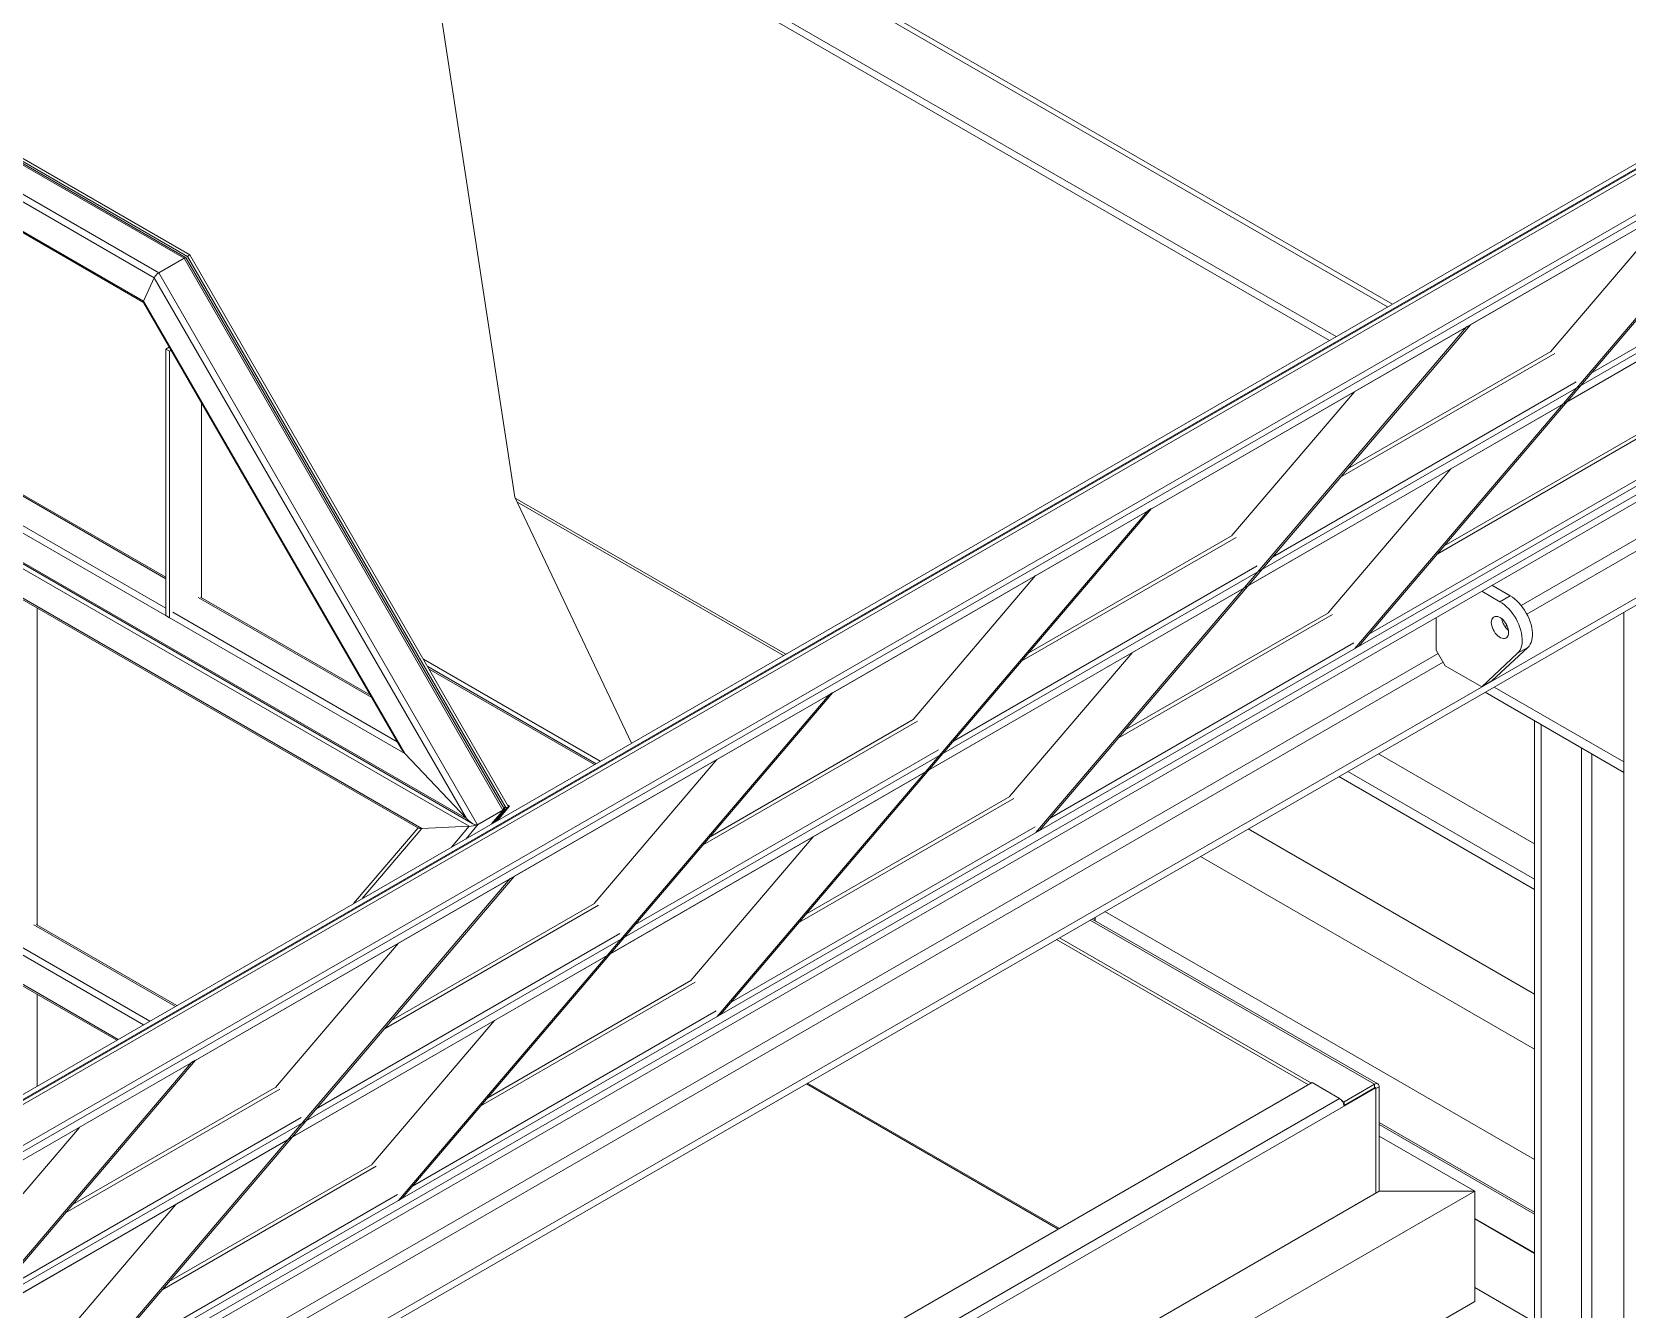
# Model space of a CAD drawing. Header units: millimetres. Extents: x 26816 to 90584, y 11074 to 56542.
# Drawn here: x 73507 to 75277, y 26847 to 28264 of the extents above; entities that cross this region are included whole.
import ezdxf

# ---------------------------------------------------------------- set-up
doc = ezdxf.new("R2010")
doc.units = ezdxf.units.MM
doc.layers.add('MAU_XANH', color=5, linetype='Continuous')

msp = doc.modelspace()

# ---------------------------------------------------------------- linework, layer by layer
at = {"layer": 'MAU_XANH', "linetype": 'Continuous', "lineweight": 0}
for p, q in [((78402.3, 29916.7), (69648.3, 24863.1)), ((78405.2, 29912.7), (69651.2, 24859.2)), ((78408.2, 29908.8), (69654.2, 24855.2)), ((78397.3, 29907.1), (69656.1, 24860.9)), ((78431.8, 29877.2), (69677.8, 24823.6)), ((78424.8, 29866.3), (69686.8, 24822)), ((78345.2, 29811.1), (69735.3, 24840.7)), ((77727, 29316.1), (69891.4, 24792.8)), ((77685.6, 29283), (69901.6, 24789.4)), ((73676.4, 28013.1), (71563.4, 29232.9)), ((73679.9, 28015.2), (71567, 29235)), ((73678.5, 28013.6), (71567, 29232.6)), ((73682.8, 28016.8), (71569.8, 29236.6)), ((73648.1, 27996.8), (71535.1, 29216.6)), ((73643.1, 27991.5), (71535.1, 29208.4)), ((73631.4, 27965.6), (71563.4, 29159.4)), ((77154.2, 28828.7), (69977.1, 24685.4)), ((71563.4, 28824.7), (73921.3, 27463.5)), ((77154.2, 28820.5), (69977.1, 24677.2)), ((71533.7, 28807.5), (73996.7, 27385.6)), ((71535.1, 28808.3), (73989.6, 27391.4)), ((70048.2, 24735.9), (77077, 28793.6)), ((71544.9, 28795.6), (73992.5, 27382.7)), ((71597.5, 28732.7), (73940, 27380.3)), ((71603.1, 28727.7), (73936.4, 27380.7)), ((77154.2, 28714.4), (69977.1, 24571.1)), ((77154.2, 28706.2), (69977.1, 24562.9)), ((75016.5, 27962.1), (73829.4, 28647.3)), ((75011.2, 27959.1), (73982.5, 28552.9)), ((74954.3, 27926.2), (73925.6, 28520)), ((74043.1, 27748), (73926.4, 28511.4)), ((74946.9, 27922), (73926.5, 28511)), ((76622.9, 28472.5), (75159.4, 27627.7)), ((76628.5, 28462.7), (75165.6, 27618.2)), ((73631.3, 27162.5), (71827.7, 28203.7)), ((73603.1, 27146.2), (71846.4, 28160.3)), ((73307.7, 28150.8), (73631.3, 27964)), ((74974.7, 27579.9), (75452.3, 28141)), ((74978.9, 27582.4), (75456.6, 28143.5)), ((75102.8, 27939.2), (75451.9, 28140.7)), ((75573.8, 28080), (75236.9, 27885.5)), ((75327.9, 28069.1), (75192, 27909.4)), ((75209.8, 27853.6), (75558.8, 28055.1)), ((73648.1, 27996.8), (73676.4, 28013.1)), ((74029.9, 27400.8), (73676.4, 28013.1)), ((74029.2, 27406.2), (73678.7, 28013.4)), ((73682.8, 28016.8), (73679.9, 28015.2)), ((74033.5, 27402.8), (73679.9, 28015.2)), ((74036.3, 27404.4), (73682.8, 28016.8)), ((73631.4, 27965.6), (73643.1, 27991.5)), ((73989.6, 27391.4), (73643.1, 27991.5)), ((74001.7, 27384.4), (73648.1, 27996.8)), ((73631.2, 27964.1), (73917, 27469.1)), ((73921.3, 27463.5), (73631.4, 27965.6)), ((74625.4, 27378.3), (75103, 27939.4)), ((75103, 27939.4), (75098.8, 27936.9)), ((74621.1, 27375.8), (75098.8, 27936.9)), ((74749.3, 27735.1), (75098.3, 27936.6)), ((73659.8, 27914.6), (73656, 27912.4)), ((73660.2, 27910), (73656, 27912.4)), ((73656, 27616.7), (73656, 27912.4)), ((73661.9, 27911), (73660.2, 27910)), ((73660.2, 27614.2), (73660.2, 27910)), ((75196.7, 27907.5), (74959.1, 27770.3)), ((75192.2, 27909.5), (74966.8, 27779.4)), ((75220.3, 27875.9), (74883.4, 27681.4)), ((73695.5, 27852.7), (73695.5, 27636.3)), ((74974.4, 27865), (74838.4, 27705.3)), ((74856.2, 27649.5), (75205.3, 27851)), ((73338.5, 27840.8), (73656, 27657.5)), ((73656, 27659.2), (73341, 27841)), ((73310.2, 27824.4), (73656, 27624.8)), ((75066.1, 27684.7), (75303.6, 27821.9)), ((75299.2, 27823.9), (75073.8, 27693.8)), ((75081.4, 27779.4), (74945.4, 27619.7)), ((74990.3, 27595.8), (75327.2, 27790.3)), ((74172.5, 27474.9), (74043.1, 27748)), ((74343.7, 27573.7), (74043.6, 27747)), ((74341.1, 27572.2), (74045.5, 27742.9)), ((74267.6, 27171.7), (74745.2, 27732.8)), ((74271.8, 27174.2), (74749.5, 27735.3)), ((74395.7, 27531), (74744.8, 27732.5)), ((74749.5, 27735.3), (74745.2, 27732.8)), ((74843.1, 27703.4), (74605.5, 27566.2)), ((74838.7, 27705.4), (74613.3, 27575.3)), ((74620.8, 27660.9), (74484.9, 27501.2)), ((74866.7, 27671.8), (74529.8, 27477.3)), ((74502.7, 27445.4), (74851.7, 27646.9)), ((75135.8, 27632), (75115.6, 27643.6)), ((75147.1, 27638.5), (75126.9, 27650.2)), ((75135.8, 27632), (75147.1, 27638.5)), ((73513.3, 27625), (73513.3, 27273.1)), ((73663.7, 27620.3), (73912.6, 27476.6)), ((73692, 27636.7), (73884.4, 27525.6)), ((73882.9, 27528.2), (73694.5, 27636.9)), ((74945.6, 27619.8), (74720.2, 27489.7)), ((75273.3, 26314), (75273.3, 27620.4)), ((73660.2, 27614.2), (73656, 27616.7)), ((74712.5, 27480.6), (74950.1, 27617.8)), ((75065.1, 27614.5), (75065.1, 27578.2)), ((75143.5, 27605.4), (75141.5, 27604.3)), ((74636.8, 27391.7), (74973.7, 27586.2)), ((75067.2, 27574.5), (73603.8, 26729.6)), ((74137.9, 27454.9), (73941.8, 27568.2)), ((74727.8, 27575.3), (74591.8, 27415.6)), ((74974.7, 27579.9), (74978.9, 27582.4)), ((75065.1, 27578.2), (75075.1, 27560.9)), ((75115.6, 27537.5), (75155.4, 27574.7)), ((75126.9, 27544), (75166.8, 27581.3)), ((75155.4, 27574.7), (75166.8, 27581.3)), ((75072.9, 27564.7), (73610, 26720.2)), ((74133.2, 27452.2), (73946.5, 27560)), ((74131.5, 27451.2), (73948.2, 27557.1)), ((75075.1, 27560.9), (75115.6, 27537.5)), ((75115.6, 27537.5), (75126.9, 27544)), ((75273.3, 27442.5), (75119.3, 27531.4)), ((75273.3, 27442.5), (75119.3, 27531.4)), ((75273.3, 27454.1), (75129.3, 27537.2)), ((73914, 26967.6), (74391.7, 27528.7)), ((73918.3, 26970.1), (74395.9, 27531.2)), ((74042.1, 27326.9), (74391.2, 27528.4)), ((74395.9, 27531.2), (74391.7, 27528.7)), ((74489.6, 27499.3), (74252, 27362.1)), ((74485.1, 27501.3), (74259.7, 27371.2)), ((75174.3, 26734.4), (75174.3, 27499.7)), ((75181.4, 26738.5), (75181.4, 27495.6)), ((73989.6, 27391.4), (73921.3, 27463.5)), ((74513.2, 27467.7), (74176.3, 27273.2)), ((75174.3, 27363.1), (75001, 27463.2)), ((75226.3, 26764.4), (75226.3, 27469.7)), ((75237.6, 26768.5), (75237.6, 27463.1)), ((74267.3, 27456.8), (74131.3, 27297.1)), ((74149.1, 27241.3), (74498.2, 27442.8)), ((75174.3, 27323.9), (74967, 27443.6)), ((75174.3, 27312.5), (74957.1, 27437.8)), ((74359, 27276.5), (74596.5, 27413.7)), ((74592.1, 27415.7), (74366.7, 27285.6)), ((74029.9, 27400.8), (74001.7, 27384.4)), ((74002.6, 27385), (74030.9, 27401.3)), ((74030.9, 27401.3), (74017.3, 27385.3)), ((74017.7, 27385.6), (74031.6, 27401.9)), ((74034.5, 27403.4), (74020.8, 27387.3)), ((74037.3, 27405), (74023.6, 27388.9)), ((74029.9, 27404.8), (74033.5, 27402.8)), ((74031.5, 27402.7), (74030.5, 27403.2)), ((74030.6, 27401.5), (74030.9, 27401.3)), ((74036.3, 27404.4), (74033.5, 27402.8)), ((74037.3, 27405), (74034.5, 27403.4)), ((74035.3, 27406.1), (74037.3, 27405)), ((73935.9, 27381), (73864.3, 27297)), ((73940, 27380.3), (73873.7, 27302.4)), ((73940, 27380.3), (73992.5, 27382.7)), ((73992.5, 27382.7), (73973, 27359.7)), ((74002.6, 27385), (73989, 27368.9)), ((74283.2, 27187.6), (74620.1, 27382.1)), ((74621.1, 27375.8), (74625.4, 27378.3)), ((75174.3, 27196.5), (74856.7, 27379.9)), ((74374.2, 27371.2), (74238.3, 27211.5)), ((75174.3, 27135.3), (74803.7, 27349.3)), ((73560.5, 26763.5), (74038.1, 27324.6)), ((73564.7, 26766), (74042.3, 27327.1)), ((73688.6, 27122.8), (74037.7, 27324.3)), ((74042.3, 27327.1), (74038.1, 27324.6)), ((74136, 27295.2), (73898.4, 27158)), ((74131.6, 27297.2), (73906.2, 27167.1)), ((75174.3, 27012.8), (74697.6, 27288)), ((73666.7, 27182.9), (73509.8, 27273.5)), ((73668.2, 27183.7), (73512.3, 27273.7)), ((74996.8, 27096.5), (74681.4, 27278.6)), ((75000.3, 27096.9), (74683.4, 27279.8)), ((74686.4, 27278.1), (74686.4, 27281.6)), ((74686.7, 27277.9), (74686.7, 27281.7)), ((73638.4, 27166.6), (73481.5, 27257.2)), ((73913.7, 27252.7), (73777.7, 27093)), ((74159.6, 27263.6), (73822.7, 27069.1)), ((74923.3, 27095.7), (74643.9, 27257)), ((74926.8, 27097.8), (74647.4, 27259.1)), ((73795.5, 27037.2), (74144.6, 27238.7)), ((73479, 27216.1), (73601.6, 27145.3)), ((73513.3, 27196.3), (73513.3, 27094.4)), ((74005.4, 27072.4), (74243, 27209.6)), ((74238.5, 27211.6), (74013.1, 27081.5)), ((73929.7, 26983.5), (74266.6, 27178)), ((74020.7, 27167.1), (73884.7, 27007.4)), ((74267.6, 27171.7), (74271.8, 27174.2)), ((73206.9, 26559.4), (73684.5, 27120.5)), ((73211.2, 26561.9), (73688.8, 27123)), ((73335, 26918.6), (73684.1, 27120.2)), ((73688.8, 27123), (73684.5, 27120.5)), ((73782.4, 27091.1), (73544.9, 26953.9)), ((73778, 27093.1), (73552.6, 26963)), ((74927.5, 27098.2), (73618.7, 26342.6)), ((74998.2, 27092.5), (73618.7, 26296.1)), ((74645.9, 26935.6), (74366.6, 27096.9)), ((74647.2, 26936.4), (74367.8, 27097.6)), ((74927.5, 27098.2), (74957.9, 27080.6)), ((74996.8, 27096.5), (74962.9, 27076.9)), ((74996.8, 27092.5), (74962.9, 27072.9)), ((74996.8, 27092.5), (74996.8, 27096.5)), ((75001.8, 27093.7), (74998.2, 27091.6)), ((74998.2, 26975.7), (74998.2, 27092.5)), ((74998.2, 26975.7), (74998.2, 27091.6)), ((75001.8, 26977.7), (75001.8, 27093.7)), ((74957.9, 27080.6), (73618.7, 26307.5)), ((74962.9, 27076.9), (74960.5, 27078.3)), ((74962.9, 27072.9), (74962.8, 27072.9)), ((74962.9, 27072.9), (74962.9, 27076.9)), ((73806.1, 27059.5), (73469.2, 26865)), ((75174.3, 26954.5), (75001.8, 27054.1)), ((73560.2, 27048.6), (73424.2, 26888.9)), ((75174.3, 26952.2), (75001.8, 27051.8)), ((75001.8, 27039), (75107.8, 26977.7)), ((73442, 26833.1), (73791.1, 27034.6)), ((73651.8, 26868.3), (73889.4, 27005.5)), ((73885, 27007.5), (73659.6, 26877.4)), ((73576.1, 26779.4), (73913, 26973.9)), ((75001.8, 26977.7), (73618.7, 26179.3)), ((75107.8, 26977.7), (73618.7, 26118.1)), ((73914, 26967.6), (73918.3, 26970.1)), ((75001.8, 26977.7), (75107.8, 26977.7)), ((75107.8, 26977.7), (75107.8, 26855.3)), ((73667.1, 26963), (73531.2, 26803.3)), ((75174.3, 26909.2), (75107.8, 26947.6)), ((75174.3, 26908.6), (75107.8, 26946.9)), ((75174.3, 26832.4), (75107.8, 26870.7)), ((75107.8, 26855.3), (73618.7, 25995.6))]:
    msp.add_line(p, q, dxfattribs=at)
at = {"layer": 'MAU_XANH', "linetype": 'Continuous', "lineweight": 0, "flags": 128}
for points in [[(75166.8, 27581.3), (75168.2, 27582.8), (75169.4, 27584.7), (75170.3, 27586.8), (75171.1, 27589.1), (75171.6, 27591.7), (75171.8, 27594.4), (75171.8, 27597.3), (75171.5, 27600.3), (75171, 27603.4), (75170.3, 27606.6), (75169.3, 27609.8), (75168.1, 27613.1), (75166.6, 27616.2), (75165, 27619.4), (75163.2, 27622.4), (75161.2, 27625.3), (75159.1, 27628.1), (75156.8, 27630.6), (75154.5, 27633), (75152.1, 27635.1), (75149.6, 27637), (75147.1, 27638.5)], [(75155.4, 27574.7), (75156.9, 27576.3), (75158.1, 27578.1), (75159, 27580.2), (75159.8, 27582.6), (75160.3, 27585.1), (75160.5, 27587.9), (75160.5, 27590.7), (75160.2, 27593.8), (75159.7, 27596.9), (75159, 27600.1), (75158, 27603.3), (75156.7, 27606.5), (75155.3, 27609.7), (75153.7, 27612.8), (75151.9, 27615.9), (75149.9, 27618.8), (75147.8, 27621.5), (75145.5, 27624.1), (75143.2, 27626.4), (75140.7, 27628.6), (75138.3, 27630.4), (75135.8, 27632)], [(75145.3, 27597.9), (75145.2, 27599.8), (75144.8, 27601.8), (75144.2, 27603.8), (75143.3, 27605.9), (75142.2, 27607.8), (75141, 27609.7), (75139.6, 27611.3), (75138.1, 27612.8), (75136.6, 27614), (75135, 27614.9), (75133.4, 27615.5), (75131.9, 27615.7), (75130.6, 27615.7), (75129.3, 27615.3), (75128.2, 27614.6), (75127.4, 27613.5), (75126.7, 27612.2), (75126.4, 27610.7), (75126.2, 27608.9), (75126.4, 27607.1), (75126.7, 27605.1), (75127.4, 27603), (75128.2, 27601), (75129.3, 27599.1), (75130.6, 27597.2), (75131.9, 27595.6), (75133.4, 27594.1), (75135, 27592.9), (75136.6, 27592), (75138.1, 27591.4), (75139.6, 27591.1), (75141, 27591.2), (75142.2, 27591.6), (75143.3, 27592.3), (75144.2, 27593.3), (75144.8, 27594.6), (75145.2, 27596.2), (75145.3, 27597.9)]]:
    msp.add_lwpolyline(points, dxfattribs=at)
at = {"layer": 'MAU_XANH', "linetype": 'Continuous', "lineweight": 0}
for centre, radius, start, end in [((75159.2, 27617), 21.8, 190.2912, 229.7034), ((74998.8, 27094.2), 3.06, 350.786, 129.2033), ((74997.4, 27091.8), 0.873, 350.786, 129.2033), ((74952, 27071.4), 10.9, 7.6261, 57.1215)]:
    msp.add_arc(centre, radius, start, end, dxfattribs=at)
for centre, major_axis, ratio, start_param, end_param in [((73674.9, 28009.9), (3.65, 3.65), 0.317888, 6.198205, 7.153483), ((73674.9, 28009.9), (3.65, 3.65), 0.317888, 6.198205, 7.153483), ((73646.6, 27993.6), (3.65, 3.65), 0.317888, 0.870298, 2.441094), ((73646.6, 27993.6), (3.65, 3.65), 0.317888, 0.870298, 2.441094), ((73634.9, 27967.7), (3.65, 3.65), 0.317888, 2.441094, 3.056612), ((73634.9, 27967.7), (3.65, 3.65), 0.317888, 2.441094, 3.056612), ((73924.8, 27465.5), (8.8, -8.8), 0.317829, 4.01189, 4.627408), ((73924.8, 27465.5), (8.8, -8.8), 0.317829, 4.01189, 4.627408), ((73993.1, 27393.4), (8.8, -8.8), 0.317829, 4.627408, 6.198205), ((73993.1, 27393.4), (8.8, -8.8), 0.317829, 4.627408, 6.198205), ((74021.4, 27409.8), (8.8, -8.8), 0.317829, 6.198205, 7.153483), ((74021.4, 27409.8), (8.8, -8.8), 0.317829, 6.198205, 7.153483), ((74024.4, 27401), (7.45, 1.29), 0.216231, 5.75183, 6.537147), ((74024.4, 27401), (7.45, 1.29), 0.216231, 5.75183, 6.537147), ((73943.6, 27382.4), (7.45, 1.29), 0.216231, 3.395554, 4.181034), ((73943.6, 27382.4), (7.45, 1.29), 0.216231, 3.395554, 4.181034), ((73996.1, 27384.7), (7.45, 1.29), 0.216231, 4.181034, 5.367542), ((73996.1, 27384.7), (7.45, 1.29), 0.216231, 4.181034, 5.367542)]:
    msp.add_ellipse(centre, major_axis=major_axis, ratio=ratio, start_param=start_param, end_param=end_param, dxfattribs=at)

doc.saveas('drawing.dxf')
